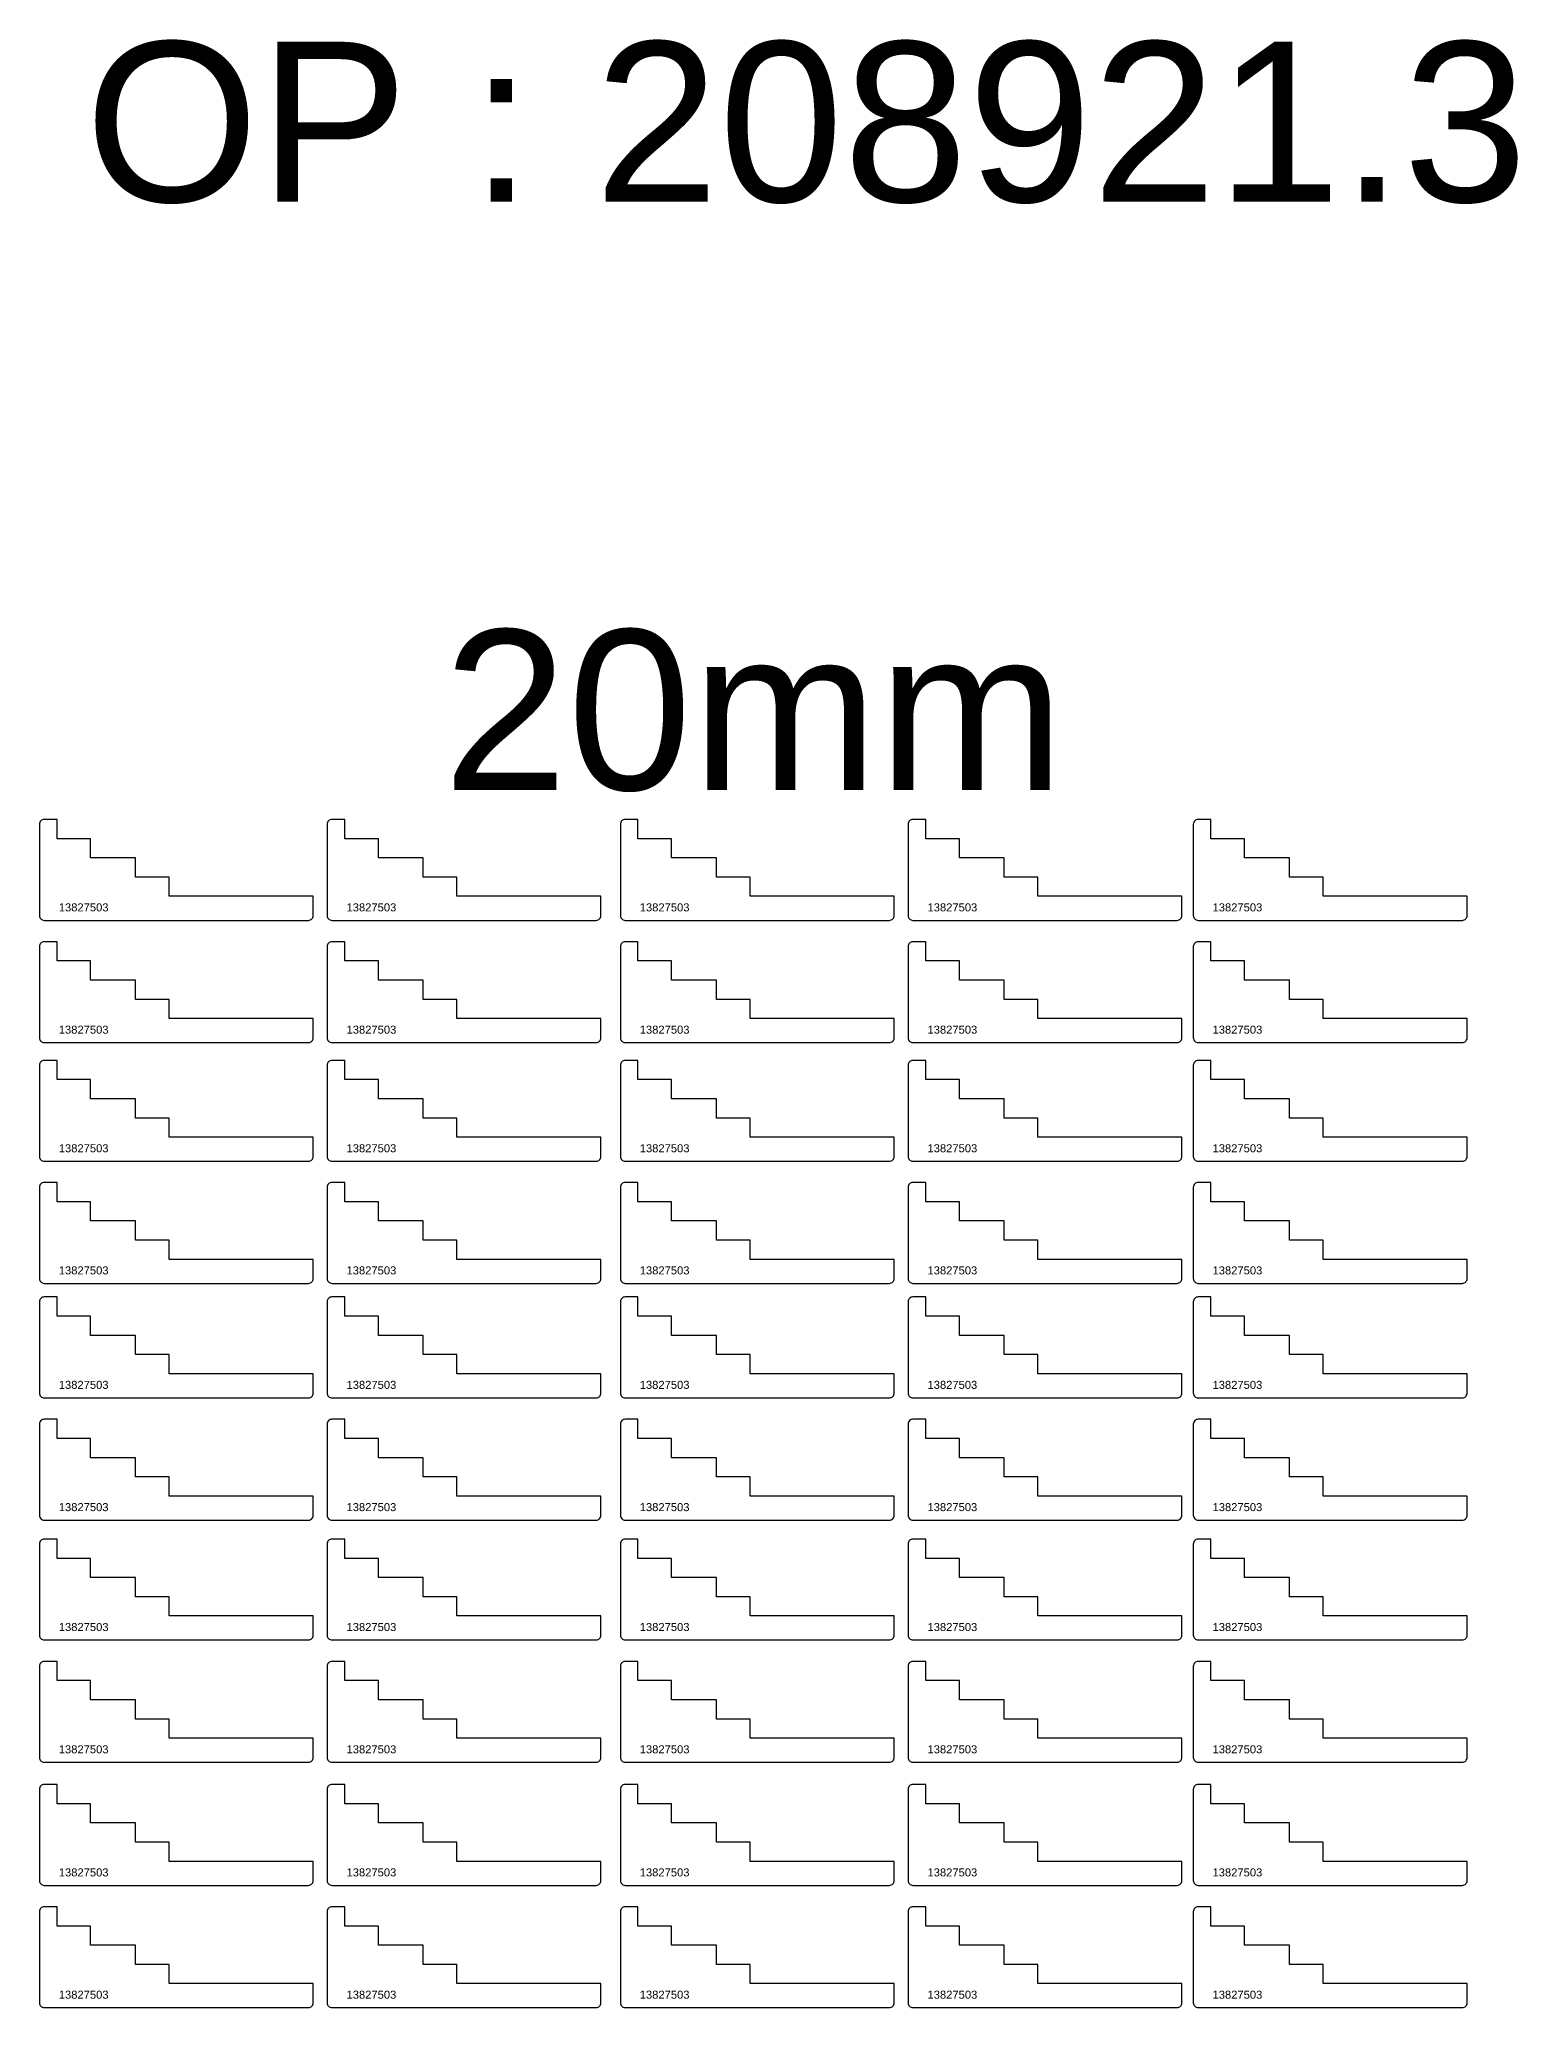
# Model space of a CAD drawing. Header units: millimetres. Extents: x 1349 to 5846, y -1703 to 1001.
# Drawn here: x 1349 to 2272, y -229 to 1001 of the extents above; entities that cross this region are included whole.
import ezdxf

# ---------------------------------------------------------------- set-up
doc = ezdxf.new("R2010")
doc.units = ezdxf.units.MM
doc.layers.add('Des.', color=7, linetype='Continuous')
doc.layers.add('Texto', color=3, linetype='Continuous')
doc.styles.get("Standard").update_dxf_attribs({"font": 'arial.ttf'})

msp = doc.modelspace()

# ---------------------------------------------------------------- linework, layer by layer
at = {"layer": 'Des.'}
for points in [[(1517.1, 450.4, 0.414214), (1520.1, 453.4), (1520.1, 465.4), (1430.1, 465.4), (1430.1, 477.4), (1409.1, 477.4), (1409.1, 489.4), (1381.1, 489.4), (1381.1, 501.4), (1360.1, 501.4), (1360.1, 513.4), (1352.1, 513.4, 0.414214), (1349.1, 510.4), (1349.1, 453.4, 0.414214), (1352.1, 450.4)], [(1696.8, 450.4, 0.414214), (1699.8, 453.4), (1699.8, 465.4), (1609.8, 465.4), (1609.8, 477.4), (1588.8, 477.4), (1588.8, 489.4), (1560.8, 489.4), (1560.8, 501.4), (1539.8, 501.4), (1539.8, 513.4), (1531.8, 513.4, 0.414214), (1528.8, 510.4), (1528.8, 453.4, 0.414214), (1531.8, 450.4)], [(1879.9, 450.4, 0.414214), (1882.9, 453.4), (1882.9, 465.4), (1792.9, 465.4), (1792.9, 477.4), (1771.9, 477.4), (1771.9, 489.4), (1743.9, 489.4), (1743.9, 501.4), (1722.9, 501.4), (1722.9, 513.4), (1714.9, 513.4, 0.414214), (1711.9, 510.4), (1711.9, 453.4, 0.414214), (1714.9, 450.4)], [(2059.6, 450.4, 0.414214), (2062.6, 453.4), (2062.6, 465.4), (1972.6, 465.4), (1972.6, 477.4), (1951.6, 477.4), (1951.6, 489.4), (1923.6, 489.4), (1923.6, 501.4), (1902.6, 501.4), (1902.6, 513.4), (1894.6, 513.4, 0.414214), (1891.6, 510.4), (1891.6, 453.4, 0.414214), (1894.6, 450.4)], [(2237.7, 450.4, 0.414214), (2240.7, 453.4), (2240.7, 465.4), (2150.7, 465.4), (2150.7, 477.4), (2129.7, 477.4), (2129.7, 489.4), (2101.7, 489.4), (2101.7, 501.4), (2080.7, 501.4), (2080.7, 513.4), (2072.7, 513.4, 0.414214), (2069.7, 510.4), (2069.7, 453.4, 0.414214), (2072.7, 450.4)], [(1517.1, 374, 0.414214), (1520.1, 377), (1520.1, 389), (1430.1, 389), (1430.1, 401), (1409.1, 401), (1409.1, 413), (1381.1, 413), (1381.1, 425), (1360.1, 425), (1360.1, 437), (1352.1, 437, 0.414214), (1349.1, 434), (1349.1, 377, 0.414214), (1352.1, 374)], [(1696.8, 374, 0.414214), (1699.8, 377), (1699.8, 389), (1609.8, 389), (1609.8, 401), (1588.8, 401), (1588.8, 413), (1560.8, 413), (1560.8, 425), (1539.8, 425), (1539.8, 437), (1531.8, 437, 0.414214), (1528.8, 434), (1528.8, 377, 0.414214), (1531.8, 374)], [(1879.9, 374, 0.414214), (1882.9, 377), (1882.9, 389), (1792.9, 389), (1792.9, 401), (1771.9, 401), (1771.9, 413), (1743.9, 413), (1743.9, 425), (1722.9, 425), (1722.9, 437), (1714.9, 437, 0.414214), (1711.9, 434), (1711.9, 377, 0.414214), (1714.9, 374)], [(2059.6, 374, 0.414214), (2062.6, 377), (2062.6, 389), (1972.6, 389), (1972.6, 401), (1951.6, 401), (1951.6, 413), (1923.6, 413), (1923.6, 425), (1902.6, 425), (1902.6, 437), (1894.6, 437, 0.414214), (1891.6, 434), (1891.6, 377, 0.414214), (1894.6, 374)], [(2237.7, 374, 0.414214), (2240.7, 377), (2240.7, 389), (2150.7, 389), (2150.7, 401), (2129.7, 401), (2129.7, 413), (2101.7, 413), (2101.7, 425), (2080.7, 425), (2080.7, 437), (2072.7, 437, 0.414214), (2069.7, 434), (2069.7, 377, 0.414214), (2072.7, 374)], [(1517.1, 299.9, 0.414214), (1520.1, 302.9), (1520.1, 314.9), (1430.1, 314.9), (1430.1, 326.9), (1409.1, 326.9), (1409.1, 338.9), (1381.1, 338.9), (1381.1, 350.9), (1360.1, 350.9), (1360.1, 362.9), (1352.1, 362.9, 0.414214), (1349.1, 359.9), (1349.1, 302.9, 0.414214), (1352.1, 299.9)], [(1696.8, 299.9, 0.414214), (1699.8, 302.9), (1699.8, 314.9), (1609.8, 314.9), (1609.8, 326.9), (1588.8, 326.9), (1588.8, 338.9), (1560.8, 338.9), (1560.8, 350.9), (1539.8, 350.9), (1539.8, 362.9), (1531.8, 362.9, 0.414214), (1528.8, 359.9), (1528.8, 302.9, 0.414214), (1531.8, 299.9)], [(1879.9, 299.9, 0.414214), (1882.9, 302.9), (1882.9, 314.9), (1792.9, 314.9), (1792.9, 326.9), (1771.9, 326.9), (1771.9, 338.9), (1743.9, 338.9), (1743.9, 350.9), (1722.9, 350.9), (1722.9, 362.9), (1714.9, 362.9, 0.414214), (1711.9, 359.9), (1711.9, 302.9, 0.414214), (1714.9, 299.9)], [(2059.6, 299.9, 0.414214), (2062.6, 302.9), (2062.6, 314.9), (1972.6, 314.9), (1972.6, 326.9), (1951.6, 326.9), (1951.6, 338.9), (1923.6, 338.9), (1923.6, 350.9), (1902.6, 350.9), (1902.6, 362.9), (1894.6, 362.9, 0.414214), (1891.6, 359.9), (1891.6, 302.9, 0.414214), (1894.6, 299.9)], [(2237.7, 299.9, 0.414214), (2240.7, 302.9), (2240.7, 314.9), (2150.7, 314.9), (2150.7, 326.9), (2129.7, 326.9), (2129.7, 338.9), (2101.7, 338.9), (2101.7, 350.9), (2080.7, 350.9), (2080.7, 362.9), (2072.7, 362.9, 0.414214), (2069.7, 359.9), (2069.7, 302.9, 0.414214), (2072.7, 299.9)], [(1517.1, 223.6, 0.414214), (1520.1, 226.6), (1520.1, 238.6), (1430.1, 238.6), (1430.1, 250.6), (1409.1, 250.6), (1409.1, 262.6), (1381.1, 262.6), (1381.1, 274.6), (1360.1, 274.6), (1360.1, 286.6), (1352.1, 286.6, 0.414214), (1349.1, 283.6), (1349.1, 226.6, 0.414214), (1352.1, 223.6)], [(1696.8, 223.6, 0.414214), (1699.8, 226.6), (1699.8, 238.6), (1609.8, 238.6), (1609.8, 250.6), (1588.8, 250.6), (1588.8, 262.6), (1560.8, 262.6), (1560.8, 274.6), (1539.8, 274.6), (1539.8, 286.6), (1531.8, 286.6, 0.414214), (1528.8, 283.6), (1528.8, 226.6, 0.414214), (1531.8, 223.6)], [(1879.9, 223.6, 0.414214), (1882.9, 226.6), (1882.9, 238.6), (1792.9, 238.6), (1792.9, 250.6), (1771.9, 250.6), (1771.9, 262.6), (1743.9, 262.6), (1743.9, 274.6), (1722.9, 274.6), (1722.9, 286.6), (1714.9, 286.6, 0.414214), (1711.9, 283.6), (1711.9, 226.6, 0.414214), (1714.9, 223.6)], [(2059.6, 223.6, 0.414214), (2062.6, 226.6), (2062.6, 238.6), (1972.6, 238.6), (1972.6, 250.6), (1951.6, 250.6), (1951.6, 262.6), (1923.6, 262.6), (1923.6, 274.6), (1902.6, 274.6), (1902.6, 286.6), (1894.6, 286.6, 0.414214), (1891.6, 283.6), (1891.6, 226.6, 0.414214), (1894.6, 223.6)], [(2237.7, 223.6, 0.414214), (2240.7, 226.6), (2240.7, 238.6), (2150.7, 238.6), (2150.7, 250.6), (2129.7, 250.6), (2129.7, 262.6), (2101.7, 262.6), (2101.7, 274.6), (2080.7, 274.6), (2080.7, 286.6), (2072.7, 286.6, 0.414214), (2069.7, 283.6), (2069.7, 226.6, 0.414214), (2072.7, 223.6)], [(1517.1, 152.1, 0.414214), (1520.1, 155.1), (1520.1, 167.1), (1430.1, 167.1), (1430.1, 179.1), (1409.1, 179.1), (1409.1, 191.1), (1381.1, 191.1), (1381.1, 203.1), (1360.1, 203.1), (1360.1, 215.1), (1352.1, 215.1, 0.414214), (1349.1, 212.1), (1349.1, 155.1, 0.414214), (1352.1, 152.1)], [(1696.8, 152.1, 0.414214), (1699.8, 155.1), (1699.8, 167.1), (1609.8, 167.1), (1609.8, 179.1), (1588.8, 179.1), (1588.8, 191.1), (1560.8, 191.1), (1560.8, 203.1), (1539.8, 203.1), (1539.8, 215.1), (1531.8, 215.1, 0.414214), (1528.8, 212.1), (1528.8, 155.1, 0.414214), (1531.8, 152.1)], [(1879.9, 152.1, 0.414214), (1882.9, 155.1), (1882.9, 167.1), (1792.9, 167.1), (1792.9, 179.1), (1771.9, 179.1), (1771.9, 191.1), (1743.9, 191.1), (1743.9, 203.1), (1722.9, 203.1), (1722.9, 215.1), (1714.9, 215.1, 0.414214), (1711.9, 212.1), (1711.9, 155.1, 0.414214), (1714.9, 152.1)], [(2059.6, 152.1, 0.414214), (2062.6, 155.1), (2062.6, 167.1), (1972.6, 167.1), (1972.6, 179.1), (1951.6, 179.1), (1951.6, 191.1), (1923.6, 191.1), (1923.6, 203.1), (1902.6, 203.1), (1902.6, 215.1), (1894.6, 215.1, 0.414214), (1891.6, 212.1), (1891.6, 155.1, 0.414214), (1894.6, 152.1)], [(2237.7, 152.1, 0.414214), (2240.7, 155.1), (2240.7, 167.1), (2150.7, 167.1), (2150.7, 179.1), (2129.7, 179.1), (2129.7, 191.1), (2101.7, 191.1), (2101.7, 203.1), (2080.7, 203.1), (2080.7, 215.1), (2072.7, 215.1, 0.414214), (2069.7, 212.1), (2069.7, 155.1, 0.414214), (2072.7, 152.1)], [(1517.1, 75.7, 0.414214), (1520.1, 78.7), (1520.1, 90.7), (1430.1, 90.7), (1430.1, 102.7), (1409.1, 102.7), (1409.1, 114.7), (1381.1, 114.7), (1381.1, 126.7), (1360.1, 126.7), (1360.1, 138.7), (1352.1, 138.7, 0.414214), (1349.1, 135.7), (1349.1, 78.7, 0.414214), (1352.1, 75.7)], [(1696.8, 75.7, 0.414214), (1699.8, 78.7), (1699.8, 90.7), (1609.8, 90.7), (1609.8, 102.7), (1588.8, 102.7), (1588.8, 114.7), (1560.8, 114.7), (1560.8, 126.7), (1539.8, 126.7), (1539.8, 138.7), (1531.8, 138.7, 0.414214), (1528.8, 135.7), (1528.8, 78.7, 0.414214), (1531.8, 75.7)], [(1879.9, 75.7, 0.414214), (1882.9, 78.7), (1882.9, 90.7), (1792.9, 90.7), (1792.9, 102.7), (1771.9, 102.7), (1771.9, 114.7), (1743.9, 114.7), (1743.9, 126.7), (1722.9, 126.7), (1722.9, 138.7), (1714.9, 138.7, 0.414214), (1711.9, 135.7), (1711.9, 78.7, 0.414214), (1714.9, 75.7)], [(2059.6, 75.7, 0.414214), (2062.6, 78.7), (2062.6, 90.7), (1972.6, 90.7), (1972.6, 102.7), (1951.6, 102.7), (1951.6, 114.7), (1923.6, 114.7), (1923.6, 126.7), (1902.6, 126.7), (1902.6, 138.7), (1894.6, 138.7, 0.414214), (1891.6, 135.7), (1891.6, 78.7, 0.414214), (1894.6, 75.7)], [(2237.7, 75.7, 0.414214), (2240.7, 78.7), (2240.7, 90.7), (2150.7, 90.7), (2150.7, 102.7), (2129.7, 102.7), (2129.7, 114.7), (2101.7, 114.7), (2101.7, 126.7), (2080.7, 126.7), (2080.7, 138.7), (2072.7, 138.7, 0.414214), (2069.7, 135.7), (2069.7, 78.7, 0.414214), (2072.7, 75.7)], [(1517.1, 0.8, 0.414214), (1520.1, 3.8), (1520.1, 15.8), (1430.1, 15.8), (1430.1, 27.8), (1409.1, 27.8), (1409.1, 39.8), (1381.1, 39.8), (1381.1, 51.8), (1360.1, 51.8), (1360.1, 63.8), (1352.1, 63.8, 0.414214), (1349.1, 60.8), (1349.1, 3.8, 0.414214), (1352.1, 0.8)], [(1696.8, 0.8, 0.414214), (1699.8, 3.8), (1699.8, 15.8), (1609.8, 15.8), (1609.8, 27.8), (1588.8, 27.8), (1588.8, 39.8), (1560.8, 39.8), (1560.8, 51.8), (1539.8, 51.8), (1539.8, 63.8), (1531.8, 63.8, 0.414214), (1528.8, 60.8), (1528.8, 3.8, 0.414214), (1531.8, 0.8)], [(1879.9, 0.8, 0.414214), (1882.9, 3.8), (1882.9, 15.8), (1792.9, 15.8), (1792.9, 27.8), (1771.9, 27.8), (1771.9, 39.8), (1743.9, 39.8), (1743.9, 51.8), (1722.9, 51.8), (1722.9, 63.8), (1714.9, 63.8, 0.414214), (1711.9, 60.8), (1711.9, 3.8, 0.414214), (1714.9, 0.8)], [(2059.6, 0.8, 0.414214), (2062.6, 3.8), (2062.6, 15.8), (1972.6, 15.8), (1972.6, 27.8), (1951.6, 27.8), (1951.6, 39.8), (1923.6, 39.8), (1923.6, 51.8), (1902.6, 51.8), (1902.6, 63.8), (1894.6, 63.8, 0.414214), (1891.6, 60.8), (1891.6, 3.8, 0.414214), (1894.6, 0.8)], [(2237.7, 0.8, 0.414214), (2240.7, 3.8), (2240.7, 15.8), (2150.7, 15.8), (2150.7, 27.8), (2129.7, 27.8), (2129.7, 39.8), (2101.7, 39.8), (2101.7, 51.8), (2080.7, 51.8), (2080.7, 63.8), (2072.7, 63.8, 0.414214), (2069.7, 60.8), (2069.7, 3.8, 0.414214), (2072.7, 0.8)], [(1517.1, -75.6, 0.414214), (1520.1, -72.6), (1520.1, -60.6), (1430.1, -60.6), (1430.1, -48.6), (1409.1, -48.6), (1409.1, -36.6), (1381.1, -36.6), (1381.1, -24.6), (1360.1, -24.6), (1360.1, -12.6), (1352.1, -12.6, 0.414214), (1349.1, -15.6), (1349.1, -72.6, 0.414214), (1352.1, -75.6)], [(1696.8, -75.6, 0.414214), (1699.8, -72.6), (1699.8, -60.6), (1609.8, -60.6), (1609.8, -48.6), (1588.8, -48.6), (1588.8, -36.6), (1560.8, -36.6), (1560.8, -24.6), (1539.8, -24.6), (1539.8, -12.6), (1531.8, -12.6, 0.414214), (1528.8, -15.6), (1528.8, -72.6, 0.414214), (1531.8, -75.6)], [(1879.9, -75.6, 0.414214), (1882.9, -72.6), (1882.9, -60.6), (1792.9, -60.6), (1792.9, -48.6), (1771.9, -48.6), (1771.9, -36.6), (1743.9, -36.6), (1743.9, -24.6), (1722.9, -24.6), (1722.9, -12.6), (1714.9, -12.6, 0.414214), (1711.9, -15.6), (1711.9, -72.6, 0.414214), (1714.9, -75.6)], [(2059.6, -75.6, 0.414214), (2062.6, -72.6), (2062.6, -60.6), (1972.6, -60.6), (1972.6, -48.6), (1951.6, -48.6), (1951.6, -36.6), (1923.6, -36.6), (1923.6, -24.6), (1902.6, -24.6), (1902.6, -12.6), (1894.6, -12.6, 0.414214), (1891.6, -15.6), (1891.6, -72.6, 0.414214), (1894.6, -75.6)], [(2237.7, -75.6, 0.414214), (2240.7, -72.6), (2240.7, -60.6), (2150.7, -60.6), (2150.7, -48.6), (2129.7, -48.6), (2129.7, -36.6), (2101.7, -36.6), (2101.7, -24.6), (2080.7, -24.6), (2080.7, -12.6), (2072.7, -12.6, 0.414214), (2069.7, -15.6), (2069.7, -72.6, 0.414214), (2072.7, -75.6)], [(1517.1, -152.5, 0.414214), (1520.1, -149.5), (1520.1, -137.5), (1430.1, -137.5), (1430.1, -125.5), (1409.1, -125.5), (1409.1, -113.5), (1381.1, -113.5), (1381.1, -101.5), (1360.1, -101.5), (1360.1, -89.5), (1352.1, -89.5, 0.414214), (1349.1, -92.5), (1349.1, -149.5, 0.414214), (1352.1, -152.5)], [(1696.8, -152.5, 0.414214), (1699.8, -149.5), (1699.8, -137.5), (1609.8, -137.5), (1609.8, -125.5), (1588.8, -125.5), (1588.8, -113.5), (1560.8, -113.5), (1560.8, -101.5), (1539.8, -101.5), (1539.8, -89.5), (1531.8, -89.5, 0.414214), (1528.8, -92.5), (1528.8, -149.5, 0.414214), (1531.8, -152.5)], [(1879.9, -152.5, 0.414214), (1882.9, -149.5), (1882.9, -137.5), (1792.9, -137.5), (1792.9, -125.5), (1771.9, -125.5), (1771.9, -113.5), (1743.9, -113.5), (1743.9, -101.5), (1722.9, -101.5), (1722.9, -89.5), (1714.9, -89.5, 0.414214), (1711.9, -92.5), (1711.9, -149.5, 0.414214), (1714.9, -152.5)], [(2059.6, -152.5, 0.414214), (2062.6, -149.5), (2062.6, -137.5), (1972.6, -137.5), (1972.6, -125.5), (1951.6, -125.5), (1951.6, -113.5), (1923.6, -113.5), (1923.6, -101.5), (1902.6, -101.5), (1902.6, -89.5), (1894.6, -89.5, 0.414214), (1891.6, -92.5), (1891.6, -149.5, 0.414214), (1894.6, -152.5)], [(2237.7, -152.5, 0.414214), (2240.7, -149.5), (2240.7, -137.5), (2150.7, -137.5), (2150.7, -125.5), (2129.7, -125.5), (2129.7, -113.5), (2101.7, -113.5), (2101.7, -101.5), (2080.7, -101.5), (2080.7, -89.5), (2072.7, -89.5, 0.414214), (2069.7, -92.5), (2069.7, -149.5, 0.414214), (2072.7, -152.5)], [(1517.1, -228.9, 0.414214), (1520.1, -225.9), (1520.1, -213.9), (1430.1, -213.9), (1430.1, -201.9), (1409.1, -201.9), (1409.1, -189.9), (1381.1, -189.9), (1381.1, -177.9), (1360.1, -177.9), (1360.1, -165.9), (1352.1, -165.9, 0.414214), (1349.1, -168.9), (1349.1, -225.9, 0.414214), (1352.1, -228.9)], [(1696.8, -228.9, 0.414214), (1699.8, -225.9), (1699.8, -213.9), (1609.8, -213.9), (1609.8, -201.9), (1588.8, -201.9), (1588.8, -189.9), (1560.8, -189.9), (1560.8, -177.9), (1539.8, -177.9), (1539.8, -165.9), (1531.8, -165.9, 0.414214), (1528.8, -168.9), (1528.8, -225.9, 0.414214), (1531.8, -228.9)], [(1879.9, -228.9, 0.414214), (1882.9, -225.9), (1882.9, -213.9), (1792.9, -213.9), (1792.9, -201.9), (1771.9, -201.9), (1771.9, -189.9), (1743.9, -189.9), (1743.9, -177.9), (1722.9, -177.9), (1722.9, -165.9), (1714.9, -165.9, 0.414214), (1711.9, -168.9), (1711.9, -225.9, 0.414214), (1714.9, -228.9)], [(2059.6, -228.9, 0.414214), (2062.6, -225.9), (2062.6, -213.9), (1972.6, -213.9), (1972.6, -201.9), (1951.6, -201.9), (1951.6, -189.9), (1923.6, -189.9), (1923.6, -177.9), (1902.6, -177.9), (1902.6, -165.9), (1894.6, -165.9, 0.414214), (1891.6, -168.9), (1891.6, -225.9, 0.414214), (1894.6, -228.9)], [(2237.7, -228.9, 0.414214), (2240.7, -225.9), (2240.7, -213.9), (2150.7, -213.9), (2150.7, -201.9), (2129.7, -201.9), (2129.7, -189.9), (2101.7, -189.9), (2101.7, -177.9), (2080.7, -177.9), (2080.7, -165.9), (2072.7, -165.9, 0.414214), (2069.7, -168.9), (2069.7, -225.9, 0.414214), (2072.7, -228.9)]]:
    msp.add_lwpolyline(points, format="xyb", close=True, dxfattribs=at)

# ---------------------------------------------------------------- texts
at = {"char_height": 100, "attachment_point": 1}
for s, width, insert in [('OP : 208921.3', 926.552, (1377.5, 999.3)), ('20mm', 247.848, (1601.2, 631.9))]:
    msp.add_mtext_dynamic_manual_height_columns(s, width=width, gutter_width=12.5, heights=[0], dxfattribs=dict(at, insert=insert))
at = {"layer": 'Texto', "char_height": 5, "attachment_point": 1}
for insert in [(1361.2, 461), (1540.9, 461), (1724, 461), (1903.7, 461), (2081.7, 461), (1361.2, 384.6), (1540.9, 384.6), (1724, 384.6), (1903.7, 384.6), (2081.7, 384.6), (1361.2, 310.5), (1540.9, 310.5), (1724, 310.5), (1903.7, 310.5), (2081.7, 310.5), (1361.2, 234.2), (1540.9, 234.2), (1724, 234.2), (1903.7, 234.2), (2081.7, 234.2), (1361.2, 162.7), (1540.9, 162.7), (1724, 162.7), (1903.7, 162.7), (2081.7, 162.7), (1361.2, 86.3), (1540.9, 86.3), (1724, 86.3), (1903.7, 86.3), (2081.7, 86.3), (1361.2, 11.4), (1540.9, 11.4), (1724, 11.4), (1903.7, 11.4), (2081.7, 11.4), (1361.2, -65), (1540.9, -65), (1724, -65), (1903.7, -65), (2081.7, -65), (1361.2, -141.9), (1540.9, -141.9), (1724, -141.9), (1903.7, -141.9), (2081.7, -141.9), (1361.2, -218.3), (1540.9, -218.3), (1724, -218.3), (1903.7, -218.3), (2081.7, -218.3)]:
    msp.add_mtext_dynamic_manual_height_columns('13827503', width=114.282, gutter_width=12.5, heights=[0], dxfattribs=dict(at, insert=insert))

doc.saveas('drawing.dxf')
